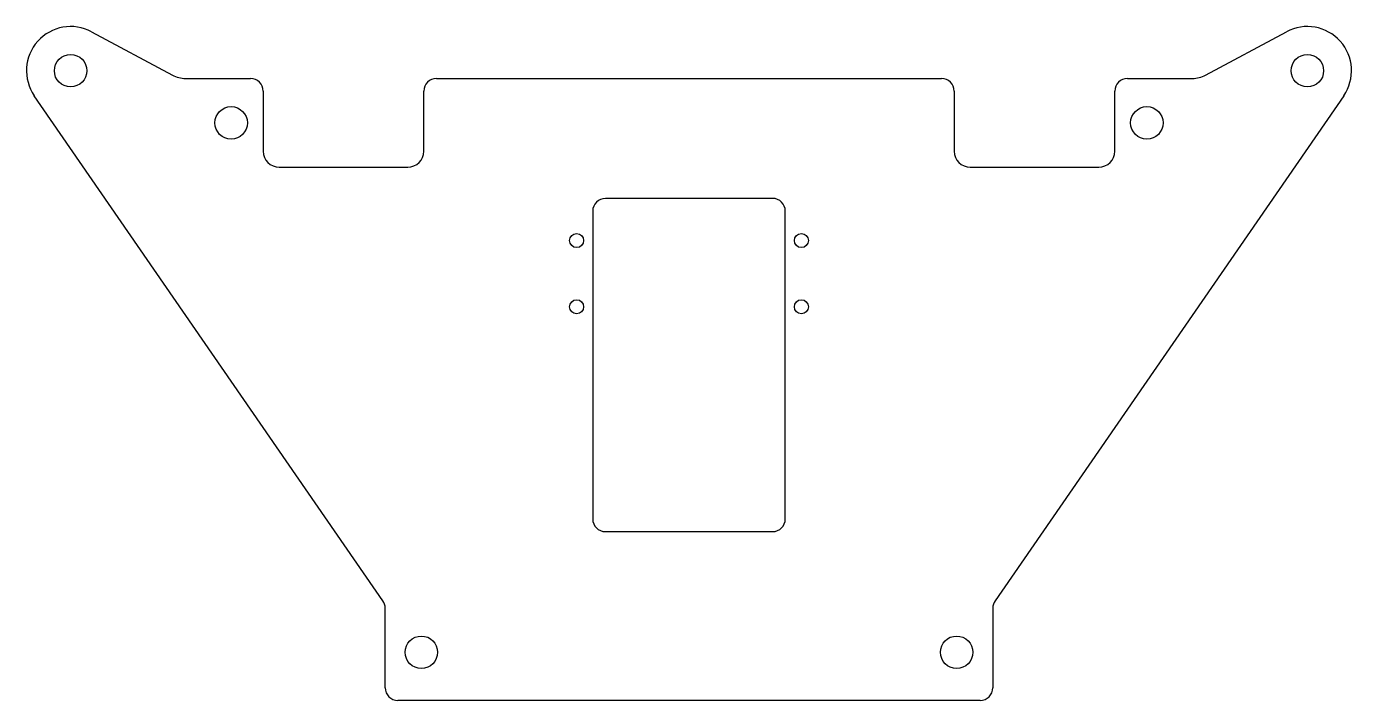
# Model space of a CAD drawing. Header units: millimetres. Extents: x -165 to 165, y -74 to 94.
import ezdxf

# ---------------------------------------------------------------- set-up
doc = ezdxf.new("R2010")
doc.units = ezdxf.units.MM

msp = doc.modelspace()

# ---------------------------------------------------------------- linework, layer by layer
at = {"color": 7, "linetype": 'Continuous', "lineweight": 25}
for p, q in [((-148.9, 92.67), (-128.74, 81.86)), ((128.74, 81.86), (148.9, 92.67)), ((-125.43, 81.03), (-109.28, 81.03)), ((-62.92, 81.03), (62.92, 81.03)), ((109.28, 81.03), (125.43, 81.03)), ((-76.26, -49.11), (-163.15, 76.72)), ((-106.1, 77.85), (-106.1, 62.92)), ((-66.1, 62.92), (-66.1, 77.85)), ((66.1, 77.85), (66.1, 62.92)), ((163.15, 76.72), (76.26, -49.11)), ((106.1, 62.92), (106.1, 77.85)), ((-102.1, 58.92), (-70.1, 58.92)), ((70.1, 58.92), (102.1, 58.92)), ((20.82, 51.15), (-20.82, 51.15)), ((-24, 47.98), (-24, -28.68)), ((24, -28.68), (24, 47.98)), ((-20.82, -31.85), (20.82, -31.85)), ((-75.7, -70.75), (-75.7, -50.91)), ((75.7, -50.91), (75.7, -70.75)), ((72.53, -73.92), (-72.53, -73.92))]:
    msp.add_line(p, q, dxfattribs=at)
for centre, radius in [((-154.1, 82.97), 4.05), ((154.1, 82.97), 4.05), ((-114.1, 69.97), 4.05), ((114.1, 69.97), 4.05), ((-28, 40.65), 1.75), ((28, 40.65), 1.75), ((-28, 24.15), 1.75), ((28, 24.15), 1.75), ((-66.7, -61.92), 4.05), ((66.7, -61.92), 4.05)]:
    msp.add_circle(centre, radius, dxfattribs=at)
for centre, radius, start, end in [((-154.1, 82.97), 11, 61.7913, 214.6251), ((154.1, 82.97), 11, 325.3749, 118.2087), ((-125.43, 88.03), 7, 241.7913, 270), ((-109.28, 77.85), 3.18, 0, 90), ((-62.92, 77.85), 3.18, 90, 180), ((62.92, 77.85), 3.18, 0, 90), ((109.28, 77.85), 3.18, 90, 180), ((125.43, 88.03), 7, 270, 298.2087), ((-102.1, 62.92), 4, 180, 270), ((-70.1, 62.92), 4, 270, 0), ((70.1, 62.92), 4, 180, 270), ((102.1, 62.92), 4, 270, 0), ((-20.82, 47.98), 3.17, 90, 180), ((20.82, 47.98), 3.18, 0, 90), ((-20.82, -28.68), 3.18, 180, 270), ((20.82, -28.68), 3.18, 270, 0), ((-78.88, -50.91), 3.18, 0, 34.6251), ((78.88, -50.91), 3.17, 145.3749, 180), ((-72.53, -70.75), 3.18, 180, 270), ((72.53, -70.75), 3.18, 270, 0)]:
    msp.add_arc(centre, radius, start, end, dxfattribs=at)

doc.saveas('drawing.dxf')
